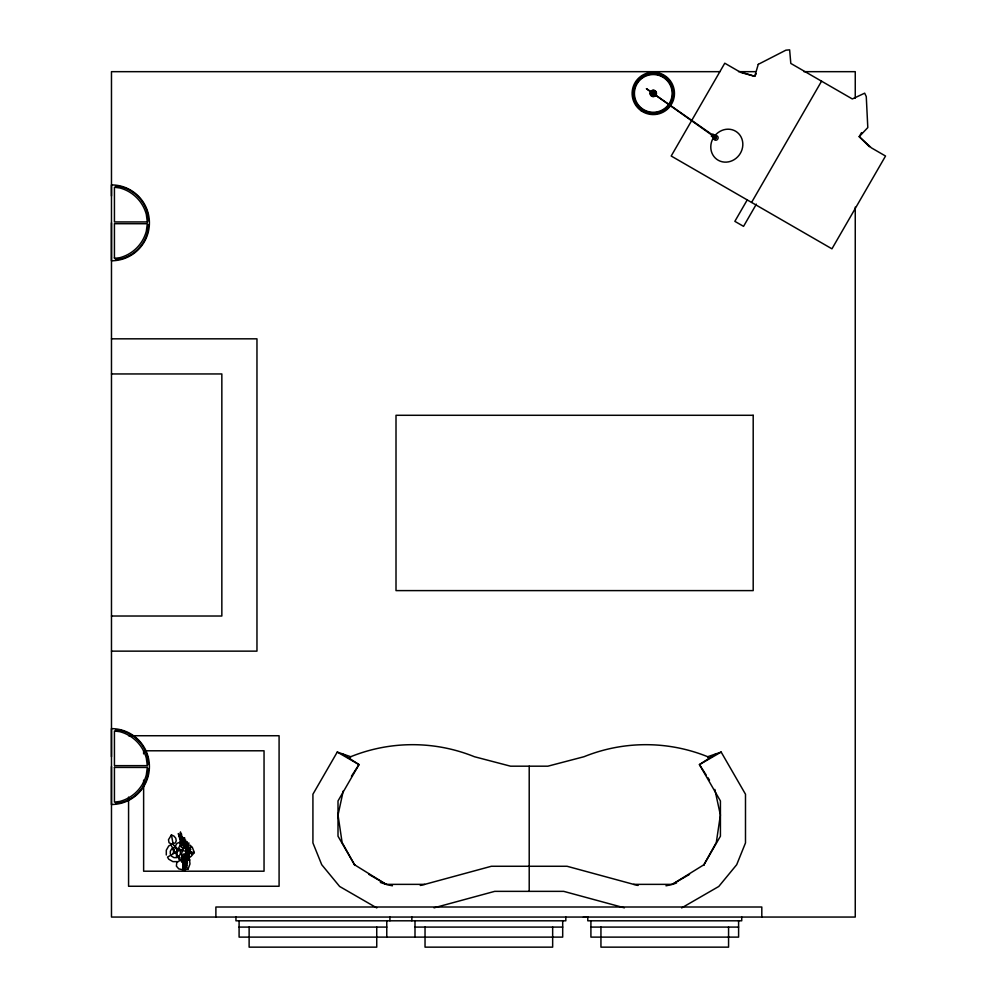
<?xml version="1.0" encoding="UTF-8"?>
<svg xmlns="http://www.w3.org/2000/svg" width="997" height="997" viewBox="0 0 997 997"><rect width="100%" height="100%" fill="white"/><g stroke="black" fill="none" stroke-linecap="round" stroke-linejoin="round"><path stroke-width="1.5" d="M111.477 766.531L111.465 804.492A37.923 37.923 0 0 0 149.4 766.568A37.923 37.923 0 0 0 111.465 728.633L111.477 756.723M111.477 222.817L111.465 260.778A37.923 37.923 0 0 0 149.4 222.842A37.923 37.923 0 0 0 111.465 184.919L111.477 195.998M115.677 258.921L115.677 259.656L121.136 258.946A37.375 37.375 0 0 0 147.568 232.513L148.565 224.911L147.83 224.911M115.677 802.635L115.677 803.383L121.136 802.66A37.375 37.375 0 0 0 147.568 776.239L148.565 768.637L147.83 768.637M182.95 848.484L181.392 854.84L182.8 856.847M176.83 855.563L177.516 849.756M183.71 865.246L184.183 858.492L186.289 852.423L184.183 858.492L184.109 867.402L183.859 862.492L183.012 869.172L184.246 856.111L188.022 847.213L183.46 859.551L183.211 864.15L183.112 862.667L184.819 871.278L183.274 864.636M183.76 863.788L183.548 868.213L183.622 860.336L186.962 850.217L183.622 860.336L183.411 864.81L183.485 862.629L185.28 868.96L184.408 863.489L185.903 867.128L185.218 861.832L186.402 852.971L189.43 848.97L185.766 853.27L189.318 849.145L186.688 854.13L189.455 852.547L186.539 856.423M184.57 840.409L184.719 837.954L182.563 840.172L186.09 845.942L189.044 843.113L185.965 842.951M181.018 838.589L180.469 831.922L180.32 840.035L179.485 837.63L181.354 842.677L189.019 853.195L181.354 842.677L178.326 833.554L180.195 838.539L181.018 838.589L181.354 833.741L182.314 838.888M187 854.055L185.866 860.623L187.311 865.982L184.856 863.452L185.38 870.231L183.909 864.922M343.255 790.92L338.02 815.035L342.108 842.49L354.882 865.384L338.008 836.209L338.008 800.952L358.995 764.599L342.395 753.844M182.127 858.891L176.781 862.555L176.382 866.119L178.762 868.861L183.074 869.808L188.084 869.023L189.978 863.963L189.667 861.009L187.86 858.928M756.262 73.628L754.717 76.32L740.846 72.494M681.636 907.918L718.775 886.47L736.696 864.698L745.494 842.926L745.494 794.235L721.155 752.062L707.72 756.723A164.941 164.941 0 0 0 583.993 756.723L547.876 766.182L510.539 766.182L474.422 756.723A164.941 164.941 0 0 0 350.695 756.723L337.26 752.062L312.921 794.235L312.921 842.926L321.719 864.698L339.641 886.47L376.779 907.918M349.648 758.543L350.695 756.723M747.052 200.223L734.851 221.346L743.55 226.356L756.362 204.148M751.576 202.428L821.565 81.193M177.267 850.304L180.931 844.01M861.545 132.626L859.215 136.651L869.459 146.746M187.685 852.896L190.39 848.273L186.838 852.086L186.202 851.799L190.813 846.877L186.838 852.086M351.442 776.252L358.995 764.599L337.26 752.062M713.466 135.48L716.158 138.134L646.368 88.646L716.195 137.499M713.291 137.499L714.749 135.43M176.768 850.541L177.927 849.033L179.871 849.02M185.691 847.263L188.358 849.618L185.94 846.964L188.695 847.886L185.679 845.892L187.374 845.668L184.968 844.334L185.716 842.527L183.996 842.714L184.345 839.524L183.037 841.468L182.177 837.916L182.339 842.291L182.202 841.618L184.021 845.468L187.411 849.369L184.981 846.715L185.94 846.964L181.23 837.667L182.339 842.291L185.766 847.587M171.434 834.925L168.481 839.711L169.029 842.689L171.172 843.898L175.235 843.013L176.245 840.795L175.759 838.19L173.964 836.097L171.434 834.925L173.216 844.546M187.274 844.746L190.053 845.194L192.321 847.325L194.353 852.585L191.088 856.423L188.47 857.781M187.536 856.211L190.203 853.295L188.072 853.806M173.578 851.837L173.179 853.37L174.712 852.971M716.02 753.844L699.433 764.599L720.42 800.952L720.42 836.209L703.558 865.408L716.307 842.49L720.395 815.035L714.837 789.412M420.298 885.461A71.497 71.497 0 0 0 424.784 884.364L491.359 866.268L567.056 866.268L633.631 884.364L672.265 884.364L703.969 864.698M174.238 853.233L167.508 857.108L168.717 859.202L172.905 861.632L177.74 861.632M175.322 852.597L179.672 850.092M721.155 752.062L699.433 764.599L706.138 774.956M672.265 884.364L689.513 874.394M182.04 849.444L179.809 850.491L176.17 848.447L175.372 846.079L176.955 843.375L181.192 841.742M434.044 907.831L494.711 891.355L563.704 891.355L624.371 907.831M185.866 860.623L190.041 859.975L187.772 858.105M176.22 855.974L178.052 855.75L179.497 857.171L179.884 859.576M583.382 917.053L588.031 917.041M719.871 71.672L111.477 71.672L111.477 917.053L855.252 917.053L855.252 207.127M738.553 71.672L755.664 71.672M803.906 71.672L855.252 71.672L855.252 98.142M111.477 338.83L256.964 338.83L256.964 651.141L111.477 651.141M111.477 373.95L221.845 373.95L221.845 616.021L111.477 616.021M128.576 735.736L279.085 735.736L279.085 886.258L128.576 886.258L128.576 797.102M176.668 847.587L173.977 847.587L171.658 848.933L170.313 851.251L170.313 853.943L171.658 856.273L173.977 857.619L176.668 857.619L178.999 856.273L180.345 853.943L180.345 851.251L178.999 848.933M368.902 874.394L386.151 884.364L424.784 884.364M239.093 927.085L386.774 927.085M415.001 927.085L562.694 927.085M590.909 927.085L738.603 927.085M147.818 220.698L148.565 220.698L147.568 213.171A37.375 37.375 0 0 0 121.136 186.738L115.677 186.028L115.677 186.751M147.818 764.425L148.565 764.425L147.568 756.885A37.375 37.375 0 0 0 121.136 730.465L115.677 729.742L115.677 730.477M187.262 850.08L186.439 850.03L192.022 854.03L187.262 850.08L192.047 853.382L188.121 849.544M180.843 850.379L194.353 852.585M188.383 848.821L190.888 849.307L187.299 846.789M187.548 856.884L189.567 857.819L186.003 859.24L187.486 862.941L185.218 861.832M354.446 864.698L386.151 884.364M652.125 90.839L656.063 93.631M712.755 134.009L716.693 136.801M651.639 91.525L655.577 94.316M651.153 92.223L655.091 95.014M711.771 135.393L715.709 138.184M650.667 92.908L654.605 95.7M711.285 136.091L715.223 138.87M179.31 858.916L188.084 869.023M176.643 849.282L173.029 843.973M707.808 777.548L709.49 780.14M707.72 756.723L708.767 758.543M179.834 860.423L170.811 844.783L168.717 845.992L166.3 850.179L166.3 855.015M761.808 917.053L761.808 907.008L215.888 907.008L215.888 917.053M741.731 917.053L741.731 920.804L587.781 920.804L587.781 917.053M738.603 920.804L738.603 937.118L590.909 937.118L590.909 920.804M728.57 927.085L728.57 947.15L600.942 947.15L600.942 927.085M565.822 917.053L565.822 920.804L235.953 920.804L235.953 917.053M562.694 920.804L562.694 937.118L239.093 937.118L239.093 920.804M552.662 927.085L552.662 947.15L425.034 947.15L425.034 927.085M529.208 766.182L529.208 891.355M415.001 920.804L415.001 937.118M411.861 917.053L411.861 920.804M389.914 917.053L389.914 920.804M386.774 920.804L386.774 937.118M376.741 927.085L376.741 947.15L249.125 947.15L249.125 927.085M143.63 753.882L143.63 750.791L264.043 750.791L264.043 871.204L143.63 871.204L143.63 780.128M651.951 90.503A3.203 3.203 0 0 1 656.487 93.145A3.203 3.203 0 0 1 652.449 96.497A3.203 3.203 0 0 1 650.68 91.562M714.114 136.676A2.368 2.181 -54.7 0 0 715.584 140.241A2.368 2.181 -54.7 0 0 717.965 136.888A2.368 2.181 -54.7 0 0 714.114 136.676A16.937 15.553 -54.7 0 0 724.246 162.1A16.937 15.553 -54.7 0 0 741.955 139.044A16.937 15.553 -54.7 0 0 714.999 135.542M392.444 885.797A71.497 71.497 0 0 1 380.38 882.445M676.577 882.981A71.497 71.497 0 0 1 665.971 885.797M638.117 885.461A71.497 71.497 0 0 1 633.631 884.364M182.588 861.121A3.926 0.76 -77.6 0 1 182.027 858.068A3.926 0.76 -77.6 0 1 183.934 854.491M183.809 848.198A3.926 0.773 60 0 1 181.641 846.69A3.926 0.773 60 0 1 179.821 842.054M114.431 257.662L114.431 258.41L119.889 257.687A37.375 37.375 0 0 0 146.31 231.254L147.307 223.727L114.431 223.689L114.431 257.662M114.431 767.416L114.431 802.124L119.889 801.414A37.375 37.375 0 0 0 146.31 774.981L147.307 767.453L114.431 767.416M184.358 861.234L184.308 862.704L184.794 857.918L187.548 851.862L184.968 861.757L185.018 865.396L184.794 857.918L188.159 852.373L186.451 855.625L188.757 854.803L186.364 857.108L187.835 857.831L186.015 858.953L187 861.321L185.504 860.648L186.476 864.05L184.968 861.757L184.42 864.885L184.358 861.234M181.304 839.885L182.925 844.596L186.975 849.855L181.815 842.428L180.395 838.477L181.23 840.695L180.956 835.81L181.304 839.885L183.236 841.568L186.19 848.322L188.882 851.525L185.454 848.011L190.153 850.491L186.265 847.512L189.181 848.534L185.679 845.792L187.498 844.683L184.57 843.612L185.741 840.222L183.236 841.568L182.601 837.156L182.04 840.209L180.706 835.486L181.304 839.885M180.295 845.356L181.118 846.765L180.295 845.356M186.564 855.675L184.246 863.016L185.816 867.078L184.881 862.255L186.464 864.611L185.604 860.436L187.785 860.436L186.227 858.018L189.405 855.987L186.564 855.675L188.645 849.631L185.517 854.255L188.545 850.441L186.152 853.494L186.539 854.018L189.044 851.787L186.564 855.675M181.479 857.657C181.379 859.95 182.289 855.189 181.479 857.657M758.268 64.344L754.717 76.32L738.889 71.36L724.769 63.21L671.193 156.018L831.947 248.826L885.535 156.031L871.415 147.868L859.215 136.651L867.801 127.579L866.268 96.584L864.673 93.17L852.323 98.952L790.808 63.434L789.636 49.85L785.885 50.174L758.268 64.344M183.535 837.654L182.301 840.321L186.713 848.734L190.925 852.148L183.735 846.353L179.497 836.458L183.735 846.353L188.907 852.348L186.302 849.17L190.415 850.765L186.327 847.126L188.969 846.839L185.255 844.746L187.174 841.642L183.772 842.266L183.535 837.654M173.191 849.282L173.291 850.865L174.201 850.802L174.101 849.207L173.191 849.282M653.633 92.085L654.144 93.12L653.633 92.085M181.205 839.449L180.731 834.265L181.205 839.449L182.301 840.321L180.993 834.875L181.205 839.449M147.307 221.932L114.443 221.932L114.431 187.249L119.889 187.959A37.375 37.375 0 0 1 146.322 214.392L147.307 221.932M753.196 415.288L396.008 415.288L396.008 590.61L753.196 590.61L753.196 415.288M147.307 765.646L114.443 765.659L114.431 730.975L119.889 731.686A37.375 37.375 0 0 1 146.322 758.119L147.307 765.646M642.38 108.823A18.881 18.881 0 0 0 672.09 95.151A18.881 18.881 0 0 0 645.408 76.258A18.881 18.881 0 0 0 642.38 108.823M642.043 109.296A19.466 19.466 0 0 0 672.663 95.214A19.466 19.466 0 0 0 645.159 75.735A19.466 19.466 0 0 0 642.043 109.296M641.545 109.994A20.314 20.314 0 0 0 673.523 95.288A20.314 20.314 0 0 0 644.797 74.949A20.314 20.314 0 0 0 641.545 109.994M641.059 110.679A21.161 21.161 0 0 0 674.371 95.363A21.161 21.161 0 0 0 644.448 74.177A21.161 21.161 0 0 0 641.059 110.679M651.564 95.849A2.979 2.979 0 0 0 656.263 93.681A2.979 2.979 0 0 0 652.038 90.702A2.979 2.979 0 0 0 651.564 95.849"/></g></svg>
